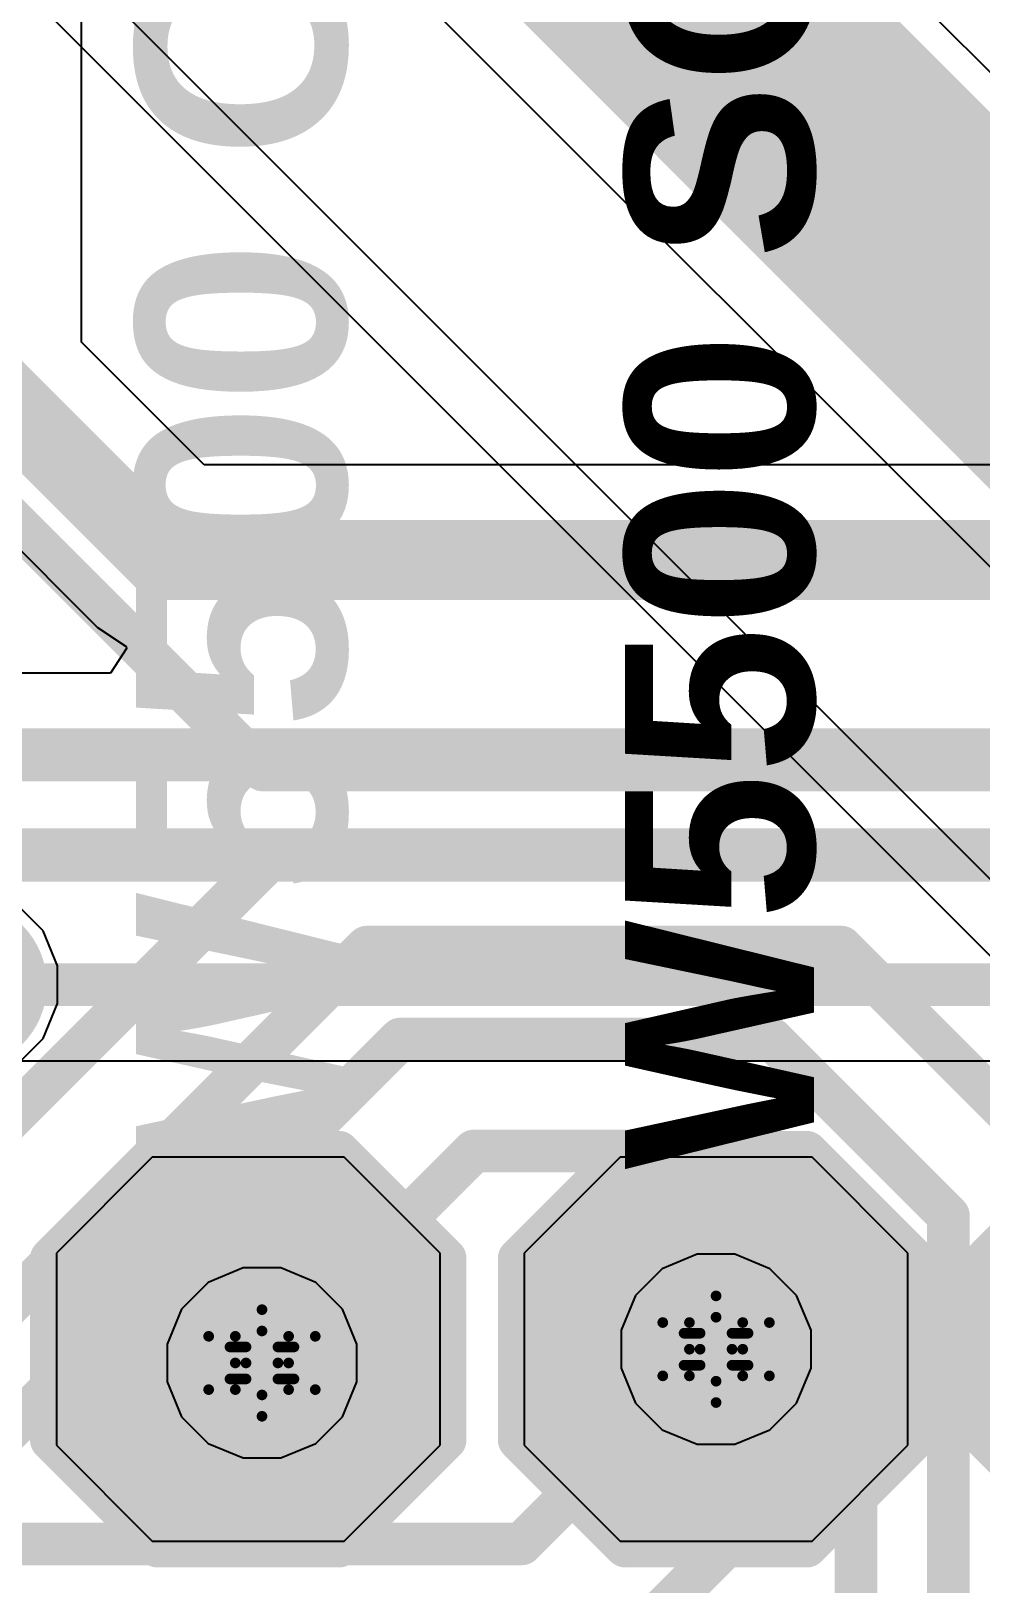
# Model space of a CAD drawing. Header units: inches. Extents: x -2.7 to 10.9, y -2.9 to 7.4.
# Drawn here: x 1.1159 to 1.2941, y 0.547 to 0.8382 of the extents above; entities that cross this region are included whole.
import ezdxf

# ---------------------------------------------------------------- set-up
doc = ezdxf.new("R2010")
doc.units = ezdxf.units.IN
doc.header["$MEASUREMENT"] = 0
for name, color, linetype in [('Board Outline', 216, 'Continuous'), ('Bottom Layer', 5, 'Continuous'), ('Bottom Solder', 6, 'Continuous'), ('Drill Drawing', 1, 'Continuous'), ('Layer 2', 16, 'Continuous'), ('Layer 3', 76, 'Continuous'), ('Top Layer', 1, 'Continuous'), ('Top Overlay', 2, 'Continuous'), ('Top Paste', 8, 'Continuous'), ('Top Solder', 216, 'Continuous'), ('Via Holes', 16, 'Continuous')]:
    doc.layers.add(name, color=color, linetype=linetype)
doc.styles.add('Arial_Bold', font='', dxfattribs={"height": 0.2})
doc.styles.get('Arial_Bold').set_extended_font_data('Arial', bold=True)

# ---------------------------------------------------------------- blocks, each defined once
blk = doc.blocks.new('T__________20')
at = {"layer": 'Top Layer'}
blk.add_hatch(color=1, dxfattribs=at).paths.add_polyline_path([(0.015, 0.03), (-0.015, 0.03), (-0.03, 0.015), (-0.03, -0.015), (-0.015, -0.03), (0.015, -0.03), (0.03, -0.015), (0.03, 0.015)])
at = {"layer": 'Top Paste'}
blk.add_hatch(color=8, dxfattribs=at).paths.add_polyline_path([(0.015, 0.03), (-0.015, 0.03), (-0.03, 0.015), (-0.03, -0.015), (-0.015, -0.03), (0.015, -0.03), (0.03, -0.015), (0.03, 0.015)])
at = {"layer": 'Top Solder'}
blk.add_hatch(color=216, dxfattribs=at).paths.add_polyline_path([(0.017, 0.034), (-0.017, 0.034), (-0.034, 0.017), (-0.034, -0.017), (-0.017, -0.034), (0.017, -0.034), (0.034, -0.017), (0.034, 0.017)])
at = {"layer": 'Top Overlay'}
for points in [[(-0.037, 0.017, 0.00787, 0.00787, 0), (-0.017, 0.037, 0.00787, 0.00787, 0)], [(-0.017, 0.037, 0.00787, 0.00787, 0), (0.017, 0.037, 0.00787, 0.00787, 0)], [(0.017, 0.037, 0.00787, 0.00787, 0), (0.037, 0.017, 0.00787, 0.00787, 0)], [(-0.037, -0.017, 0.00787, 0.00787, 0), (-0.037, 0.017, 0.00787, 0.00787, 0)], [(0.037, -0.017, 0.00787, 0.00787, 0), (0.037, 0.017, 0.00787, 0.00787, 0)], [(-0.037, -0.017, 0.00787, 0.00787, 0), (-0.017, -0.037, 0.00787, 0.00787, 0)], [(0.017, -0.037, 0.00787, 0.00787, 0), (0.037, -0.017, 0.00787, 0.00787, 0)], [(-0.017, -0.037, 0.00787, 0.00787, 0), (0.017, -0.037, 0.00787, 0.00787, 0)]]:
    blk.add_lwpolyline(points, format="xyseb", dxfattribs=at)
for points in [[(-0.01897, 0.037, 0.00394, 0.00394, 1), (-0.01503, 0.037, 0.00394, 0.00394, 1)], [(-0.01897, 0.037, 0.00394, 0.00394, 1), (-0.01503, 0.037, 0.00394, 0.00394, 1)], [(0.01503, 0.037, 0.00394, 0.00394, 1), (0.01897, 0.037, 0.00394, 0.00394, 1)], [(0.01503, 0.037, 0.00394, 0.00394, 1), (0.01897, 0.037, 0.00394, 0.00394, 1)], [(-0.03897, 0.017, 0.00394, 0.00394, 1), (-0.03503, 0.017, 0.00394, 0.00394, 1)], [(-0.03897, 0.017, 0.00394, 0.00394, 1), (-0.03503, 0.017, 0.00394, 0.00394, 1)], [(0.03503, 0.017, 0.00394, 0.00394, 1), (0.03897, 0.017, 0.00394, 0.00394, 1)], [(0.03503, 0.017, 0.00394, 0.00394, 1), (0.03897, 0.017, 0.00394, 0.00394, 1)], [(-0.03897, -0.017, 0.00394, 0.00394, 1), (-0.03503, -0.017, 0.00394, 0.00394, 1)], [(-0.03897, -0.017, 0.00394, 0.00394, 1), (-0.03503, -0.017, 0.00394, 0.00394, 1)], [(0.03503, -0.017, 0.00394, 0.00394, 1), (0.03897, -0.017, 0.00394, 0.00394, 1)], [(0.03503, -0.017, 0.00394, 0.00394, 1), (0.03897, -0.017, 0.00394, 0.00394, 1)], [(-0.01897, -0.037, 0.00394, 0.00394, 1), (-0.01503, -0.037, 0.00394, 0.00394, 1)], [(-0.01897, -0.037, 0.00394, 0.00394, 1), (-0.01503, -0.037, 0.00394, 0.00394, 1)], [(0.01503, -0.037, 0.00394, 0.00394, 1), (0.01897, -0.037, 0.00394, 0.00394, 1)], [(0.01503, -0.037, 0.00394, 0.00394, 1), (0.01897, -0.037, 0.00394, 0.00394, 1)]]:
    blk.add_lwpolyline(points, format="xyseb", close=True, dxfattribs=at)
blk = doc.blocks.new('T__________21')
at = {"layer": 'Top Layer'}
blk.add_hatch(color=1, dxfattribs=at).paths.add_polyline_path([(0.015, 0.03), (-0.015, 0.03), (-0.03, 0.015), (-0.03, -0.015), (-0.015, -0.03), (0.015, -0.03), (0.03, -0.015), (0.03, 0.015)])
at = {"layer": 'Top Paste'}
blk.add_hatch(color=8, dxfattribs=at).paths.add_polyline_path([(0.015, 0.03), (-0.015, 0.03), (-0.03, 0.015), (-0.03, -0.015), (-0.015, -0.03), (0.015, -0.03), (0.03, -0.015), (0.03, 0.015)])
at = {"layer": 'Top Solder'}
blk.add_hatch(color=216, dxfattribs=at).paths.add_polyline_path([(0.017, 0.034), (-0.017, 0.034), (-0.034, 0.017), (-0.034, -0.017), (-0.017, -0.034), (0.017, -0.034), (0.034, -0.017), (0.034, 0.017)])
at = {"layer": 'Top Overlay'}
for points in [[(-0.037, 0.017, 0.00787, 0.00787, 0), (-0.017, 0.037, 0.00787, 0.00787, 0)], [(-0.017, 0.037, 0.00787, 0.00787, 0), (0.017, 0.037, 0.00787, 0.00787, 0)], [(0.017, 0.037, 0.00787, 0.00787, 0), (0.037, 0.017, 0.00787, 0.00787, 0)], [(-0.037, -0.017, 0.00787, 0.00787, 0), (-0.037, 0.017, 0.00787, 0.00787, 0)], [(0.037, -0.017, 0.00787, 0.00787, 0), (0.037, 0.017, 0.00787, 0.00787, 0)], [(-0.037, -0.017, 0.00787, 0.00787, 0), (-0.017, -0.037, 0.00787, 0.00787, 0)], [(0.017, -0.037, 0.00787, 0.00787, 0), (0.037, -0.017, 0.00787, 0.00787, 0)], [(-0.017, -0.037, 0.00787, 0.00787, 0), (0.017, -0.037, 0.00787, 0.00787, 0)]]:
    blk.add_lwpolyline(points, format="xyseb", dxfattribs=at)
for points in [[(-0.01897, 0.037, 0.00394, 0.00394, 1), (-0.01503, 0.037, 0.00394, 0.00394, 1)], [(-0.01897, 0.037, 0.00394, 0.00394, 1), (-0.01503, 0.037, 0.00394, 0.00394, 1)], [(0.01503, 0.037, 0.00394, 0.00394, 1), (0.01897, 0.037, 0.00394, 0.00394, 1)], [(0.01503, 0.037, 0.00394, 0.00394, 1), (0.01897, 0.037, 0.00394, 0.00394, 1)], [(-0.03897, 0.017, 0.00394, 0.00394, 1), (-0.03503, 0.017, 0.00394, 0.00394, 1)], [(-0.03897, 0.017, 0.00394, 0.00394, 1), (-0.03503, 0.017, 0.00394, 0.00394, 1)], [(0.03503, 0.017, 0.00394, 0.00394, 1), (0.03897, 0.017, 0.00394, 0.00394, 1)], [(0.03503, 0.017, 0.00394, 0.00394, 1), (0.03897, 0.017, 0.00394, 0.00394, 1)], [(-0.03897, -0.017, 0.00394, 0.00394, 1), (-0.03503, -0.017, 0.00394, 0.00394, 1)], [(-0.03897, -0.017, 0.00394, 0.00394, 1), (-0.03503, -0.017, 0.00394, 0.00394, 1)], [(0.03503, -0.017, 0.00394, 0.00394, 1), (0.03897, -0.017, 0.00394, 0.00394, 1)], [(0.03503, -0.017, 0.00394, 0.00394, 1), (0.03897, -0.017, 0.00394, 0.00394, 1)], [(-0.01897, -0.037, 0.00394, 0.00394, 1), (-0.01503, -0.037, 0.00394, 0.00394, 1)], [(-0.01897, -0.037, 0.00394, 0.00394, 1), (-0.01503, -0.037, 0.00394, 0.00394, 1)], [(0.01503, -0.037, 0.00394, 0.00394, 1), (0.01897, -0.037, 0.00394, 0.00394, 1)], [(0.01503, -0.037, 0.00394, 0.00394, 1), (0.01897, -0.037, 0.00394, 0.00394, 1)]]:
    blk.add_lwpolyline(points, format="xyseb", close=True, dxfattribs=at)
blk = doc.blocks.new('T__________23')
at = {"layer": 'Top Layer'}
blk.add_hatch(color=1, dxfattribs=at).paths.add_polyline_path([(0.015, 0.03), (-0.015, 0.03), (-0.03, 0.015), (-0.03, -0.015), (-0.015, -0.03), (0.015, -0.03), (0.03, -0.015), (0.03, 0.015)])
at = {"layer": 'Top Paste'}
blk.add_hatch(color=8, dxfattribs=at).paths.add_polyline_path([(0.015, 0.03), (-0.015, 0.03), (-0.03, 0.015), (-0.03, -0.015), (-0.015, -0.03), (0.015, -0.03), (0.03, -0.015), (0.03, 0.015)])
at = {"layer": 'Top Solder'}
blk.add_hatch(color=216, dxfattribs=at).paths.add_polyline_path([(0.017, 0.034), (-0.017, 0.034), (-0.034, 0.017), (-0.034, -0.017), (-0.017, -0.034), (0.017, -0.034), (0.034, -0.017), (0.034, 0.017)])
at = {"layer": 'Top Overlay'}
for points in [[(-0.037, 0.017, 0.00787, 0.00787, 0), (-0.017, 0.037, 0.00787, 0.00787, 0)], [(-0.017, 0.037, 0.00787, 0.00787, 0), (0.017, 0.037, 0.00787, 0.00787, 0)], [(0.017, 0.037, 0.00787, 0.00787, 0), (0.037, 0.017, 0.00787, 0.00787, 0)], [(-0.037, -0.017, 0.00787, 0.00787, 0), (-0.037, 0.017, 0.00787, 0.00787, 0)], [(0.037, -0.017, 0.00787, 0.00787, 0), (0.037, 0.017, 0.00787, 0.00787, 0)], [(-0.037, -0.017, 0.00787, 0.00787, 0), (-0.017, -0.037, 0.00787, 0.00787, 0)], [(0.017, -0.037, 0.00787, 0.00787, 0), (0.037, -0.017, 0.00787, 0.00787, 0)], [(-0.017, -0.037, 0.00787, 0.00787, 0), (0.017, -0.037, 0.00787, 0.00787, 0)]]:
    blk.add_lwpolyline(points, format="xyseb", dxfattribs=at)
for points in [[(-0.01897, 0.037, 0.00394, 0.00394, 1), (-0.01503, 0.037, 0.00394, 0.00394, 1)], [(-0.01897, 0.037, 0.00394, 0.00394, 1), (-0.01503, 0.037, 0.00394, 0.00394, 1)], [(0.01503, 0.037, 0.00394, 0.00394, 1), (0.01897, 0.037, 0.00394, 0.00394, 1)], [(0.01503, 0.037, 0.00394, 0.00394, 1), (0.01897, 0.037, 0.00394, 0.00394, 1)], [(-0.03897, 0.017, 0.00394, 0.00394, 1), (-0.03503, 0.017, 0.00394, 0.00394, 1)], [(-0.03897, 0.017, 0.00394, 0.00394, 1), (-0.03503, 0.017, 0.00394, 0.00394, 1)], [(0.03503, 0.017, 0.00394, 0.00394, 1), (0.03897, 0.017, 0.00394, 0.00394, 1)], [(0.03503, 0.017, 0.00394, 0.00394, 1), (0.03897, 0.017, 0.00394, 0.00394, 1)], [(-0.03897, -0.017, 0.00394, 0.00394, 1), (-0.03503, -0.017, 0.00394, 0.00394, 1)], [(-0.03897, -0.017, 0.00394, 0.00394, 1), (-0.03503, -0.017, 0.00394, 0.00394, 1)], [(0.03503, -0.017, 0.00394, 0.00394, 1), (0.03897, -0.017, 0.00394, 0.00394, 1)], [(0.03503, -0.017, 0.00394, 0.00394, 1), (0.03897, -0.017, 0.00394, 0.00394, 1)], [(-0.01897, -0.037, 0.00394, 0.00394, 1), (-0.01503, -0.037, 0.00394, 0.00394, 1)], [(-0.01897, -0.037, 0.00394, 0.00394, 1), (-0.01503, -0.037, 0.00394, 0.00394, 1)], [(0.01503, -0.037, 0.00394, 0.00394, 1), (0.01897, -0.037, 0.00394, 0.00394, 1)], [(0.01503, -0.037, 0.00394, 0.00394, 1), (0.01897, -0.037, 0.00394, 0.00394, 1)]]:
    blk.add_lwpolyline(points, format="xyseb", close=True, dxfattribs=at)

msp = doc.modelspace()

# ---------------------------------------------------------------- hatches: boundary and pattern name
at = {"layer": 'Bottom Layer'}
h = msp.add_hatch(color=5, dxfattribs=at)
edge = h.paths.add_edge_path()
edge.add_arc((1.15925, 0.58842), 0.01181, 0, 360)
h = msp.add_hatch(color=5, dxfattribs=at)
edge = h.paths.add_edge_path()
edge.add_arc((1.24444, 0.591), 0.01181, 0, 360)
at = {"layer": 'Bottom Solder'}
h = msp.add_hatch(color=6, dxfattribs=at)
edge = h.paths.add_edge_path()
edge.add_arc((1.10309, 0.65935), 0.01581, 0, 360)
h = msp.add_hatch(color=6, dxfattribs=at)
edge = h.paths.add_edge_path()
edge.add_arc((1.24444, 0.591), 0.01581, 0, 360)
h = msp.add_hatch(color=6, dxfattribs=at)
edge = h.paths.add_edge_path()
edge.add_arc((1.15925, 0.58842), 0.01581, 0, 360)
at = {"layer": 'Layer 2'}
h = msp.add_hatch(color=16, dxfattribs=at)
edge = h.paths.add_edge_path()
edge.add_arc((1.15925, 0.58842), 0.01181, 0, 360)
h = msp.add_hatch(color=16, dxfattribs=at)
edge = h.paths.add_edge_path()
edge.add_arc((1.24444, 0.591), 0.01181, 0, 360)
at = {"layer": 'Layer 3'}
h = msp.add_hatch(color=76, dxfattribs=at)
edge = h.paths.add_edge_path()
edge.add_arc((1.15925, 0.58842), 0.01181, 0, 360)
h = msp.add_hatch(color=76, dxfattribs=at)
edge = h.paths.add_edge_path()
edge.add_arc((1.24444, 0.591), 0.01181, 0, 360)
at = {"layer": 'Top Layer'}
h = msp.add_hatch(color=1, dxfattribs=at)
edge = h.paths.add_edge_path()
edge.add_arc((1.15925, 0.58842), 0.01181, 0, 360)
h = msp.add_hatch(color=1, dxfattribs=at)
edge = h.paths.add_edge_path()
edge.add_arc((1.24444, 0.591), 0.01181, 0, 360)
at = {"layer": 'Top Solder'}
h = msp.add_hatch(color=216, dxfattribs=at)
edge = h.paths.add_edge_path()
edge.add_arc((1.10309, 0.65935), 0.01581, 0, 360)
h = msp.add_hatch(color=216, dxfattribs=at)
edge = h.paths.add_edge_path()
edge.add_arc((1.24444, 0.591), 0.01581, 0, 360)
h = msp.add_hatch(color=216, dxfattribs=at)
edge = h.paths.add_edge_path()
edge.add_arc((1.15925, 0.58842), 0.01581, 0, 360)
at = {"layer": 'Via Holes'}
h = msp.add_hatch(color=7, dxfattribs=at)
edge = h.paths.add_edge_path()
edge.add_arc((1.15925, 0.58842), 0.00591, 0, 360)
h = msp.add_hatch(color=7, dxfattribs=at)
edge = h.paths.add_edge_path()
edge.add_arc((1.24444, 0.591), 0.00591, 0, 360)

# ---------------------------------------------------------------- linework, layer by layer
at = {"layer": 'Board Outline'}
msp.add_lwpolyline([(-2.49969, 1.37795, 0.005, 0.005, -0.740599), (2.8433, 0.25075, 0.005, 0.005, 0)], format="xyseb", dxfattribs=at)
at = {"layer": 'Bottom Layer'}
msp.add_line((1.32648, 0.79986), (1.15914, 0.9672), dxfattribs=at)
for points in [[(1.14904, 0.95711, 0.008, 0.008, 0), (1.32057, 0.78558, 0.008, 0.008, 0)], [(1.14161, 0.94271, 0.008, 0.008, 0), (1.31316, 0.77116, 0.008, 0.008, 0)], [(1.13408, 0.92847, 0.008, 0.008, 0), (1.31401, 0.74854, 0.008, 0.008, 0)], [(1.02305, 0.836, 0.008, 0.008, 0), (1.15943, 0.69962, 0.008, 0.008, 0)], [(1.15943, 0.69962, 0.008, 0.008, 0), (1.33222, 0.69962, 0.008, 0.008, 0)], [(1.06889, 0.591, 0.008, 0.008, 0), (1.16109, 0.6832, 0.008, 0.008, 0)], [(1.16109, 0.6832, 0.008, 0.008, 0), (1.321, 0.6832, 0.008, 0.008, 0)], [(1.08164, 0.56909, 0.008, 0.008, 0), (1.17895, 0.66641, 0.008, 0.008, 0)], [(1.17895, 0.66641, 0.008, 0.008, 0), (1.26792, 0.66641, 0.008, 0.008, 0)], [(1.26792, 0.66641, 0.008, 0.008, 0), (1.30434, 0.62998, 0.008, 0.008, 0)], [(1.09055, 0.55449, 0.008, 0.008, 0), (1.18522, 0.64917, 0.008, 0.008, 0)], [(1.18522, 0.64917, 0.008, 0.008, 0), (1.25488, 0.64917, 0.008, 0.008, 0)], [(1.25488, 0.64917, 0.008, 0.008, 0), (1.28804, 0.616, 0.008, 0.008, 0)], [(1.15925, 0.58842, 0.008, 0.008, 0), (1.19902, 0.62818, 0.008, 0.008, 0)], [(1.19902, 0.62818, 0.008, 0.008, 0), (1.24675, 0.62818, 0.008, 0.008, 0)], [(1.24675, 0.62818, 0.008, 0.008, 0), (1.27068, 0.60425, 0.008, 0.008, 0)], [(1.28804, 0.44487, 0.008, 0.008, 0), (1.28804, 0.616, 0.008, 0.008, 0)], [(1.27068, 0.57848, 0.008, 0.008, 0), (1.27068, 0.60425, 0.008, 0.008, 0)], [(1.20794, 0.55449, 0.008, 0.008, 0), (1.24444, 0.591, 0.008, 0.008, 0)], [(1.2321, 0.53989, 0.008, 0.008, 0), (1.27068, 0.57848, 0.008, 0.008, 0)], [(1.27068, 0.45068, 0.008, 0.008, 0), (1.27068, 0.57848, 0.008, 0.008, 0)], [(1.09055, 0.55449, 0.008, 0.008, 0), (1.20794, 0.55449, 0.008, 0.008, 0)]]:
    msp.add_lwpolyline(points, format="xyseb", dxfattribs=at)
for points in [[(1.15743, 0.69962, 0.004, 0.004, 1), (1.16143, 0.69962, 0.004, 0.004, 1)], [(1.15743, 0.69962, 0.004, 0.004, 1), (1.16143, 0.69962, 0.004, 0.004, 1)], [(1.15909, 0.6832, 0.004, 0.004, 1), (1.16309, 0.6832, 0.004, 0.004, 1)], [(1.15909, 0.6832, 0.004, 0.004, 1), (1.16309, 0.6832, 0.004, 0.004, 1)], [(1.17695, 0.66641, 0.004, 0.004, 1), (1.18095, 0.66641, 0.004, 0.004, 1)], [(1.17695, 0.66641, 0.004, 0.004, 1), (1.18095, 0.66641, 0.004, 0.004, 1)], [(1.26592, 0.66641, 0.004, 0.004, 1), (1.26992, 0.66641, 0.004, 0.004, 1)], [(1.26592, 0.66641, 0.004, 0.004, 1), (1.26992, 0.66641, 0.004, 0.004, 1)], [(1.18322, 0.64917, 0.004, 0.004, 1), (1.18722, 0.64917, 0.004, 0.004, 1)], [(1.18322, 0.64917, 0.004, 0.004, 1), (1.18722, 0.64917, 0.004, 0.004, 1)], [(1.25288, 0.64917, 0.004, 0.004, 1), (1.25688, 0.64917, 0.004, 0.004, 1)], [(1.25288, 0.64917, 0.004, 0.004, 1), (1.25688, 0.64917, 0.004, 0.004, 1)], [(1.19702, 0.62818, 0.004, 0.004, 1), (1.20102, 0.62818, 0.004, 0.004, 1)], [(1.19702, 0.62818, 0.004, 0.004, 1), (1.20102, 0.62818, 0.004, 0.004, 1)], [(1.24475, 0.62818, 0.004, 0.004, 1), (1.24875, 0.62818, 0.004, 0.004, 1)], [(1.24475, 0.62818, 0.004, 0.004, 1), (1.24875, 0.62818, 0.004, 0.004, 1)], [(1.28604, 0.616, 0.004, 0.004, 1), (1.29004, 0.616, 0.004, 0.004, 1)], [(1.28604, 0.616, 0.004, 0.004, 1), (1.29004, 0.616, 0.004, 0.004, 1)], [(1.26868, 0.60425, 0.004, 0.004, 1), (1.27268, 0.60425, 0.004, 0.004, 1)], [(1.26868, 0.60425, 0.004, 0.004, 1), (1.27268, 0.60425, 0.004, 0.004, 1)], [(1.24244, 0.591, 0.004, 0.004, 1), (1.24644, 0.591, 0.004, 0.004, 1)], [(1.15725, 0.58842, 0.004, 0.004, 1), (1.16125, 0.58842, 0.004, 0.004, 1)], [(1.26868, 0.57848, 0.004, 0.004, 1), (1.27268, 0.57848, 0.004, 0.004, 1)], [(1.26868, 0.57848, 0.004, 0.004, 1), (1.27268, 0.57848, 0.004, 0.004, 1)], [(1.26868, 0.57848, 0.004, 0.004, 1), (1.27268, 0.57848, 0.004, 0.004, 1)], [(1.20594, 0.55449, 0.004, 0.004, 1), (1.20994, 0.55449, 0.004, 0.004, 1)], [(1.20594, 0.55449, 0.004, 0.004, 1), (1.20994, 0.55449, 0.004, 0.004, 1)]]:
    msp.add_lwpolyline(points, format="xyseb", close=True, dxfattribs=at)
at = {"layer": 'Drill Drawing'}
for points in [[(1.23944, 0.596, 0.002, 0.002, 0), (1.24444, 0.601, 0.002, 0.002, 0)], [(1.24444, 0.601, 0.002, 0.002, 0), (1.24944, 0.596, 0.002, 0.002, 0)], [(1.15425, 0.59342, 0.002, 0.002, 0), (1.15925, 0.59842, 0.002, 0.002, 0)], [(1.15925, 0.59842, 0.002, 0.002, 0), (1.16425, 0.59342, 0.002, 0.002, 0)], [(1.24144, 0.594, 0.002, 0.002, 0), (1.24444, 0.597, 0.002, 0.002, 0)], [(1.24444, 0.597, 0.002, 0.002, 0), (1.24744, 0.594, 0.002, 0.002, 0)], [(1.14925, 0.59342, 0.002, 0.002, 0), (1.15425, 0.58842, 0.002, 0.002, 0)], [(1.14925, 0.59342, 0.002, 0.002, 0), (1.15425, 0.59342, 0.002, 0.002, 0)], [(1.15625, 0.59142, 0.002, 0.002, 0), (1.15925, 0.59442, 0.002, 0.002, 0)], [(1.15925, 0.59442, 0.002, 0.002, 0), (1.16225, 0.59142, 0.002, 0.002, 0)], [(1.16425, 0.59342, 0.002, 0.002, 0), (1.16925, 0.59342, 0.002, 0.002, 0)], [(1.16425, 0.58842, 0.002, 0.002, 0), (1.16925, 0.59342, 0.002, 0.002, 0)], [(1.23444, 0.596, 0.002, 0.002, 0), (1.23944, 0.591, 0.002, 0.002, 0)], [(1.23444, 0.596, 0.002, 0.002, 0), (1.23944, 0.596, 0.002, 0.002, 0)], [(1.23844, 0.594, 0.002, 0.002, 0), (1.24144, 0.591, 0.002, 0.002, 0)], [(1.23844, 0.594, 0.002, 0.002, 0), (1.24144, 0.594, 0.002, 0.002, 0)], [(1.24744, 0.594, 0.002, 0.002, 0), (1.25044, 0.594, 0.002, 0.002, 0)], [(1.24744, 0.591, 0.002, 0.002, 0), (1.25044, 0.594, 0.002, 0.002, 0)], [(1.24944, 0.596, 0.002, 0.002, 0), (1.25444, 0.596, 0.002, 0.002, 0)], [(1.24944, 0.591, 0.002, 0.002, 0), (1.25444, 0.596, 0.002, 0.002, 0)], [(1.15325, 0.59142, 0.002, 0.002, 0), (1.15625, 0.58842, 0.002, 0.002, 0)], [(1.15325, 0.59142, 0.002, 0.002, 0), (1.15625, 0.59142, 0.002, 0.002, 0)], [(1.16225, 0.59142, 0.002, 0.002, 0), (1.16525, 0.59142, 0.002, 0.002, 0)], [(1.16225, 0.58842, 0.002, 0.002, 0), (1.16525, 0.59142, 0.002, 0.002, 0)], [(1.23444, 0.586, 0.002, 0.002, 0), (1.23944, 0.591, 0.002, 0.002, 0)], [(1.23844, 0.588, 0.002, 0.002, 0), (1.24144, 0.591, 0.002, 0.002, 0)], [(1.24744, 0.591, 0.002, 0.002, 0), (1.25044, 0.588, 0.002, 0.002, 0)], [(1.24944, 0.591, 0.002, 0.002, 0), (1.25444, 0.586, 0.002, 0.002, 0)], [(1.14925, 0.58342, 0.002, 0.002, 0), (1.15425, 0.58842, 0.002, 0.002, 0)], [(1.15325, 0.58542, 0.002, 0.002, 0), (1.15625, 0.58842, 0.002, 0.002, 0)], [(1.16225, 0.58842, 0.002, 0.002, 0), (1.16525, 0.58542, 0.002, 0.002, 0)], [(1.16425, 0.58842, 0.002, 0.002, 0), (1.16925, 0.58342, 0.002, 0.002, 0)], [(1.23844, 0.588, 0.002, 0.002, 0), (1.24144, 0.588, 0.002, 0.002, 0)], [(1.24144, 0.588, 0.002, 0.002, 0), (1.24444, 0.585, 0.002, 0.002, 0)], [(1.24444, 0.585, 0.002, 0.002, 0), (1.24744, 0.588, 0.002, 0.002, 0)], [(1.24744, 0.588, 0.002, 0.002, 0), (1.25044, 0.588, 0.002, 0.002, 0)], [(1.15325, 0.58542, 0.002, 0.002, 0), (1.15625, 0.58542, 0.002, 0.002, 0)], [(1.15625, 0.58542, 0.002, 0.002, 0), (1.15925, 0.58242, 0.002, 0.002, 0)], [(1.15925, 0.58242, 0.002, 0.002, 0), (1.16225, 0.58542, 0.002, 0.002, 0)], [(1.16225, 0.58542, 0.002, 0.002, 0), (1.16525, 0.58542, 0.002, 0.002, 0)], [(1.23444, 0.586, 0.002, 0.002, 0), (1.23944, 0.586, 0.002, 0.002, 0)], [(1.23944, 0.586, 0.002, 0.002, 0), (1.24444, 0.581, 0.002, 0.002, 0)], [(1.24444, 0.581, 0.002, 0.002, 0), (1.24944, 0.586, 0.002, 0.002, 0)], [(1.24944, 0.586, 0.002, 0.002, 0), (1.25444, 0.586, 0.002, 0.002, 0)], [(1.14925, 0.58342, 0.002, 0.002, 0), (1.15425, 0.58342, 0.002, 0.002, 0)], [(1.15425, 0.58342, 0.002, 0.002, 0), (1.15925, 0.57842, 0.002, 0.002, 0)], [(1.15925, 0.57842, 0.002, 0.002, 0), (1.16425, 0.58342, 0.002, 0.002, 0)], [(1.16425, 0.58342, 0.002, 0.002, 0), (1.16925, 0.58342, 0.002, 0.002, 0)]]:
    msp.add_lwpolyline(points, format="xyseb", dxfattribs=at)
for points in [[(1.24394, 0.601, 0.001, 0.001, 1), (1.24494, 0.601, 0.001, 0.001, 1)], [(1.24394, 0.601, 0.001, 0.001, 1), (1.24494, 0.601, 0.001, 0.001, 1)], [(1.15875, 0.59842, 0.001, 0.001, 1), (1.15975, 0.59842, 0.001, 0.001, 1)], [(1.15875, 0.59842, 0.001, 0.001, 1), (1.15975, 0.59842, 0.001, 0.001, 1)], [(1.24394, 0.597, 0.001, 0.001, 1), (1.24494, 0.597, 0.001, 0.001, 1)], [(1.24394, 0.597, 0.001, 0.001, 1), (1.24494, 0.597, 0.001, 0.001, 1)], [(1.14875, 0.59342, 0.001, 0.001, 1), (1.14975, 0.59342, 0.001, 0.001, 1)], [(1.14875, 0.59342, 0.001, 0.001, 1), (1.14975, 0.59342, 0.001, 0.001, 1)], [(1.15375, 0.59342, 0.001, 0.001, 1), (1.15475, 0.59342, 0.001, 0.001, 1)], [(1.15375, 0.59342, 0.001, 0.001, 1), (1.15475, 0.59342, 0.001, 0.001, 1)], [(1.15875, 0.59442, 0.001, 0.001, 1), (1.15975, 0.59442, 0.001, 0.001, 1)], [(1.15875, 0.59442, 0.001, 0.001, 1), (1.15975, 0.59442, 0.001, 0.001, 1)], [(1.16375, 0.59342, 0.001, 0.001, 1), (1.16475, 0.59342, 0.001, 0.001, 1)], [(1.16375, 0.59342, 0.001, 0.001, 1), (1.16475, 0.59342, 0.001, 0.001, 1)], [(1.16875, 0.59342, 0.001, 0.001, 1), (1.16975, 0.59342, 0.001, 0.001, 1)], [(1.16875, 0.59342, 0.001, 0.001, 1), (1.16975, 0.59342, 0.001, 0.001, 1)], [(1.23394, 0.596, 0.001, 0.001, 1), (1.23494, 0.596, 0.001, 0.001, 1)], [(1.23394, 0.596, 0.001, 0.001, 1), (1.23494, 0.596, 0.001, 0.001, 1)], [(1.23794, 0.594, 0.001, 0.001, 1), (1.23894, 0.594, 0.001, 0.001, 1)], [(1.23794, 0.594, 0.001, 0.001, 1), (1.23894, 0.594, 0.001, 0.001, 1)], [(1.23894, 0.596, 0.001, 0.001, 1), (1.23994, 0.596, 0.001, 0.001, 1)], [(1.23894, 0.596, 0.001, 0.001, 1), (1.23994, 0.596, 0.001, 0.001, 1)], [(1.24094, 0.594, 0.001, 0.001, 1), (1.24194, 0.594, 0.001, 0.001, 1)], [(1.24094, 0.594, 0.001, 0.001, 1), (1.24194, 0.594, 0.001, 0.001, 1)], [(1.24694, 0.594, 0.001, 0.001, 1), (1.24794, 0.594, 0.001, 0.001, 1)], [(1.24694, 0.594, 0.001, 0.001, 1), (1.24794, 0.594, 0.001, 0.001, 1)], [(1.24894, 0.596, 0.001, 0.001, 1), (1.24994, 0.596, 0.001, 0.001, 1)], [(1.24894, 0.596, 0.001, 0.001, 1), (1.24994, 0.596, 0.001, 0.001, 1)], [(1.24994, 0.594, 0.001, 0.001, 1), (1.25094, 0.594, 0.001, 0.001, 1)], [(1.24994, 0.594, 0.001, 0.001, 1), (1.25094, 0.594, 0.001, 0.001, 1)], [(1.25394, 0.596, 0.001, 0.001, 1), (1.25494, 0.596, 0.001, 0.001, 1)], [(1.25394, 0.596, 0.001, 0.001, 1), (1.25494, 0.596, 0.001, 0.001, 1)], [(1.15275, 0.59142, 0.001, 0.001, 1), (1.15375, 0.59142, 0.001, 0.001, 1)], [(1.15275, 0.59142, 0.001, 0.001, 1), (1.15375, 0.59142, 0.001, 0.001, 1)], [(1.15575, 0.59142, 0.001, 0.001, 1), (1.15675, 0.59142, 0.001, 0.001, 1)], [(1.15575, 0.59142, 0.001, 0.001, 1), (1.15675, 0.59142, 0.001, 0.001, 1)], [(1.16175, 0.59142, 0.001, 0.001, 1), (1.16275, 0.59142, 0.001, 0.001, 1)], [(1.16175, 0.59142, 0.001, 0.001, 1), (1.16275, 0.59142, 0.001, 0.001, 1)], [(1.16475, 0.59142, 0.001, 0.001, 1), (1.16575, 0.59142, 0.001, 0.001, 1)], [(1.16475, 0.59142, 0.001, 0.001, 1), (1.16575, 0.59142, 0.001, 0.001, 1)], [(1.23894, 0.591, 0.001, 0.001, 1), (1.23994, 0.591, 0.001, 0.001, 1)], [(1.23894, 0.591, 0.001, 0.001, 1), (1.23994, 0.591, 0.001, 0.001, 1)], [(1.24094, 0.591, 0.001, 0.001, 1), (1.24194, 0.591, 0.001, 0.001, 1)], [(1.24094, 0.591, 0.001, 0.001, 1), (1.24194, 0.591, 0.001, 0.001, 1)], [(1.24694, 0.591, 0.001, 0.001, 1), (1.24794, 0.591, 0.001, 0.001, 1)], [(1.24694, 0.591, 0.001, 0.001, 1), (1.24794, 0.591, 0.001, 0.001, 1)], [(1.24894, 0.591, 0.001, 0.001, 1), (1.24994, 0.591, 0.001, 0.001, 1)], [(1.24894, 0.591, 0.001, 0.001, 1), (1.24994, 0.591, 0.001, 0.001, 1)], [(1.15375, 0.58842, 0.001, 0.001, 1), (1.15475, 0.58842, 0.001, 0.001, 1)], [(1.15375, 0.58842, 0.001, 0.001, 1), (1.15475, 0.58842, 0.001, 0.001, 1)], [(1.15575, 0.58842, 0.001, 0.001, 1), (1.15675, 0.58842, 0.001, 0.001, 1)], [(1.15575, 0.58842, 0.001, 0.001, 1), (1.15675, 0.58842, 0.001, 0.001, 1)], [(1.16175, 0.58842, 0.001, 0.001, 1), (1.16275, 0.58842, 0.001, 0.001, 1)], [(1.16175, 0.58842, 0.001, 0.001, 1), (1.16275, 0.58842, 0.001, 0.001, 1)], [(1.16375, 0.58842, 0.001, 0.001, 1), (1.16475, 0.58842, 0.001, 0.001, 1)], [(1.16375, 0.58842, 0.001, 0.001, 1), (1.16475, 0.58842, 0.001, 0.001, 1)], [(1.23794, 0.588, 0.001, 0.001, 1), (1.23894, 0.588, 0.001, 0.001, 1)], [(1.23794, 0.588, 0.001, 0.001, 1), (1.23894, 0.588, 0.001, 0.001, 1)], [(1.24094, 0.588, 0.001, 0.001, 1), (1.24194, 0.588, 0.001, 0.001, 1)], [(1.24094, 0.588, 0.001, 0.001, 1), (1.24194, 0.588, 0.001, 0.001, 1)], [(1.24694, 0.588, 0.001, 0.001, 1), (1.24794, 0.588, 0.001, 0.001, 1)], [(1.24694, 0.588, 0.001, 0.001, 1), (1.24794, 0.588, 0.001, 0.001, 1)], [(1.24994, 0.588, 0.001, 0.001, 1), (1.25094, 0.588, 0.001, 0.001, 1)], [(1.24994, 0.588, 0.001, 0.001, 1), (1.25094, 0.588, 0.001, 0.001, 1)], [(1.15275, 0.58542, 0.001, 0.001, 1), (1.15375, 0.58542, 0.001, 0.001, 1)], [(1.15275, 0.58542, 0.001, 0.001, 1), (1.15375, 0.58542, 0.001, 0.001, 1)], [(1.15575, 0.58542, 0.001, 0.001, 1), (1.15675, 0.58542, 0.001, 0.001, 1)], [(1.15575, 0.58542, 0.001, 0.001, 1), (1.15675, 0.58542, 0.001, 0.001, 1)], [(1.16175, 0.58542, 0.001, 0.001, 1), (1.16275, 0.58542, 0.001, 0.001, 1)], [(1.16175, 0.58542, 0.001, 0.001, 1), (1.16275, 0.58542, 0.001, 0.001, 1)], [(1.16475, 0.58542, 0.001, 0.001, 1), (1.16575, 0.58542, 0.001, 0.001, 1)], [(1.16475, 0.58542, 0.001, 0.001, 1), (1.16575, 0.58542, 0.001, 0.001, 1)], [(1.23394, 0.586, 0.001, 0.001, 1), (1.23494, 0.586, 0.001, 0.001, 1)], [(1.23394, 0.586, 0.001, 0.001, 1), (1.23494, 0.586, 0.001, 0.001, 1)], [(1.23894, 0.586, 0.001, 0.001, 1), (1.23994, 0.586, 0.001, 0.001, 1)], [(1.23894, 0.586, 0.001, 0.001, 1), (1.23994, 0.586, 0.001, 0.001, 1)], [(1.24394, 0.585, 0.001, 0.001, 1), (1.24494, 0.585, 0.001, 0.001, 1)], [(1.24394, 0.585, 0.001, 0.001, 1), (1.24494, 0.585, 0.001, 0.001, 1)], [(1.24894, 0.586, 0.001, 0.001, 1), (1.24994, 0.586, 0.001, 0.001, 1)], [(1.24894, 0.586, 0.001, 0.001, 1), (1.24994, 0.586, 0.001, 0.001, 1)], [(1.25394, 0.586, 0.001, 0.001, 1), (1.25494, 0.586, 0.001, 0.001, 1)], [(1.25394, 0.586, 0.001, 0.001, 1), (1.25494, 0.586, 0.001, 0.001, 1)], [(1.14875, 0.58342, 0.001, 0.001, 1), (1.14975, 0.58342, 0.001, 0.001, 1)], [(1.14875, 0.58342, 0.001, 0.001, 1), (1.14975, 0.58342, 0.001, 0.001, 1)], [(1.15375, 0.58342, 0.001, 0.001, 1), (1.15475, 0.58342, 0.001, 0.001, 1)], [(1.15375, 0.58342, 0.001, 0.001, 1), (1.15475, 0.58342, 0.001, 0.001, 1)], [(1.15875, 0.58242, 0.001, 0.001, 1), (1.15975, 0.58242, 0.001, 0.001, 1)], [(1.15875, 0.58242, 0.001, 0.001, 1), (1.15975, 0.58242, 0.001, 0.001, 1)], [(1.16375, 0.58342, 0.001, 0.001, 1), (1.16475, 0.58342, 0.001, 0.001, 1)], [(1.16375, 0.58342, 0.001, 0.001, 1), (1.16475, 0.58342, 0.001, 0.001, 1)], [(1.16875, 0.58342, 0.001, 0.001, 1), (1.16975, 0.58342, 0.001, 0.001, 1)], [(1.16875, 0.58342, 0.001, 0.001, 1), (1.16975, 0.58342, 0.001, 0.001, 1)], [(1.24394, 0.581, 0.001, 0.001, 1), (1.24494, 0.581, 0.001, 0.001, 1)], [(1.24394, 0.581, 0.001, 0.001, 1), (1.24494, 0.581, 0.001, 0.001, 1)], [(1.15875, 0.57842, 0.001, 0.001, 1), (1.15975, 0.57842, 0.001, 0.001, 1)], [(1.15875, 0.57842, 0.001, 0.001, 1), (1.15975, 0.57842, 0.001, 0.001, 1)]]:
    msp.add_lwpolyline(points, format="xyseb", close=True, dxfattribs=at)
at = {"layer": 'Layer 2'}
for p, q in [((1.15794, 0.87562), (1.36786, 0.66571)), ((1.11819, 0.66944), (1.11318, 0.67445)), ((1.1209, 0.66289), (1.11819, 0.66944)), ((1.1209, 0.65581), (1.1209, 0.66289)), ((1.11819, 0.64926), (1.1209, 0.65581)), ((1.11318, 0.64425), (1.11819, 0.64926)), ((1.2409, 0.60881), (1.23435, 0.6061)), ((1.24799, 0.60881), (1.2409, 0.60881)), ((1.25453, 0.6061), (1.24799, 0.60881)), ((1.15571, 0.60623), (1.14916, 0.60352)), ((1.16279, 0.60623), (1.15571, 0.60623)), ((1.16934, 0.60352), (1.16279, 0.60623)), ((1.23435, 0.6061), (1.22934, 0.60109)), ((1.25954, 0.60109), (1.25453, 0.6061)), ((1.14916, 0.60352), (1.14415, 0.5985)), ((1.17435, 0.5985), (1.16934, 0.60352)), ((1.22934, 0.60109), (1.22663, 0.59454)), ((1.26225, 0.59454), (1.25954, 0.60109)), ((1.14415, 0.5985), (1.14144, 0.59196)), ((1.17706, 0.59196), (1.17435, 0.5985)), ((1.22663, 0.59454), (1.22663, 0.58746)), ((1.26225, 0.58746), (1.26225, 0.59454)), ((1.14144, 0.59196), (1.14144, 0.58487)), ((1.17706, 0.58487), (1.17706, 0.59196)), ((1.22663, 0.58746), (1.22934, 0.58091)), ((1.25954, 0.58091), (1.26225, 0.58746)), ((1.14144, 0.58487), (1.14415, 0.57833)), ((1.17435, 0.57833), (1.17706, 0.58487)), ((1.22934, 0.58091), (1.23435, 0.5759)), ((1.25453, 0.5759), (1.25954, 0.58091)), ((1.14415, 0.57833), (1.14916, 0.57332)), ((1.16934, 0.57332), (1.17435, 0.57833)), ((1.23435, 0.5759), (1.2409, 0.57319)), ((1.24799, 0.57319), (1.25453, 0.5759)), ((1.14916, 0.57332), (1.15571, 0.5706)), ((1.16279, 0.5706), (1.16934, 0.57332)), ((1.2409, 0.57319), (1.24799, 0.57319)), ((1.15571, 0.5706), (1.16279, 0.5706))]:
    msp.add_line(p, q, dxfattribs=at)
msp.add_lwpolyline([(1.06517, 1.01832, 0.05, 0.05, 0), (1.39282, 0.69067, 0.05, 0.05, 0)], format="xyseb", dxfattribs=at)
at = {"layer": 'Layer 3'}
for p, q in [((1.462, 0.513), (0.973, 1.002)), ((0.96579, 0.99479), (1.4518, 0.50878)), ((1.11819, 0.66944), (1.11318, 0.67445)), ((1.1209, 0.66289), (1.11819, 0.66944)), ((1.1209, 0.65581), (1.1209, 0.66289)), ((1.11819, 0.64926), (1.1209, 0.65581)), ((1.11318, 0.64425), (1.11819, 0.64926)), ((1.2409, 0.60881), (1.23435, 0.6061)), ((1.24799, 0.60881), (1.2409, 0.60881)), ((1.25453, 0.6061), (1.24799, 0.60881)), ((1.15571, 0.60623), (1.14916, 0.60352)), ((1.16279, 0.60623), (1.15571, 0.60623)), ((1.16934, 0.60352), (1.16279, 0.60623)), ((1.23435, 0.6061), (1.22934, 0.60109)), ((1.25954, 0.60109), (1.25453, 0.6061)), ((1.14916, 0.60352), (1.14415, 0.5985)), ((1.17435, 0.5985), (1.16934, 0.60352)), ((1.22934, 0.60109), (1.22663, 0.59454)), ((1.26225, 0.59454), (1.25954, 0.60109)), ((1.14415, 0.5985), (1.14144, 0.59196)), ((1.17706, 0.59196), (1.17435, 0.5985)), ((1.22663, 0.59454), (1.22663, 0.58746)), ((1.26225, 0.58746), (1.26225, 0.59454)), ((1.14144, 0.59196), (1.14144, 0.58487)), ((1.17706, 0.58487), (1.17706, 0.59196)), ((1.22663, 0.58746), (1.22934, 0.58091)), ((1.25954, 0.58091), (1.26225, 0.58746)), ((1.14144, 0.58487), (1.14415, 0.57833)), ((1.17435, 0.57833), (1.17706, 0.58487)), ((1.22934, 0.58091), (1.23435, 0.5759)), ((1.25453, 0.5759), (1.25954, 0.58091)), ((1.14415, 0.57833), (1.14916, 0.57332)), ((1.16934, 0.57332), (1.17435, 0.57833)), ((1.23435, 0.5759), (1.2409, 0.57319)), ((1.24799, 0.57319), (1.25453, 0.5759)), ((1.14916, 0.57332), (1.15571, 0.5706)), ((1.16279, 0.5706), (1.16934, 0.57332)), ((1.2409, 0.57319), (1.24799, 0.57319)), ((1.15571, 0.5706), (1.16279, 0.5706))]:
    msp.add_line(p, q, dxfattribs=at)
at = {"layer": 'Top Layer'}
for p, q in [((1.12539, 0.77985), (1.12539, 0.84718)), ((1.14839, 0.75684), (1.12539, 0.77985)), ((1.09493, 0.75984), (1.12838, 0.72638)), ((1.51658, 0.75684), (1.14839, 0.75684)), ((1.12838, 0.72638), (1.1338, 0.72276)), ((1.13385, 0.7224), (1.1308, 0.71776)), ((1.1338, 0.72276), (1.13385, 0.7224)), ((1.1308, 0.71776), (0.91702, 0.71776)), ((1.114, 0.64507), (1.45322, 0.64507)), ((1.13867, 0.627), (1.12067, 0.609)), ((1.17467, 0.627), (1.13867, 0.627)), ((1.19267, 0.609), (1.17467, 0.627)), ((1.22644, 0.627), (1.20844, 0.609)), ((1.26244, 0.627), (1.22644, 0.627)), ((1.28044, 0.609), (1.26244, 0.627)), ((1.12067, 0.609), (1.12067, 0.573)), ((1.19267, 0.573), (1.19267, 0.609)), ((1.20844, 0.609), (1.20844, 0.573)), ((1.28044, 0.573), (1.28044, 0.609)), ((1.12067, 0.573), (1.13867, 0.555)), ((1.17467, 0.555), (1.19267, 0.573)), ((1.20844, 0.573), (1.22644, 0.555)), ((1.26244, 0.555), (1.28044, 0.573)), ((1.13867, 0.555), (1.17467, 0.555)), ((1.22644, 0.555), (1.26244, 0.555))]:
    msp.add_line(p, q, dxfattribs=at)
for points in [[(1.10754, 0.77246, 0.015, 0.015, 0), (1.141, 0.739, 0.015, 0.015, 0)], [(1.141, 0.739, 0.015, 0.015, 0), (1.51658, 0.739, 0.015, 0.015, 0)], [(0.91702, 0.70247, 0.01, 0.01, 0), (1.48147, 0.70247, 0.01, 0.01, 0)], [(0.92988, 0.68368, 0.01, 0.01, 0), (1.47075, 0.68368, 0.01, 0.01, 0)], [(1.10309, 0.65935, 0.008, 0.008, 0), (1.45914, 0.65935, 0.008, 0.008, 0)]]:
    msp.add_lwpolyline(points, format="xyseb", dxfattribs=at)
msp.add_lwpolyline([(1.13725, 0.739, 0.0075, 0.0075, 1), (1.14475, 0.739, 0.0075, 0.0075, 1)], format="xyseb", close=True, dxfattribs=at)
msp.add_lwpolyline([(1.13725, 0.739, 0.0075, 0.0075, 1), (1.14475, 0.739, 0.0075, 0.0075, 1)], format="xyseb", close=True, dxfattribs=at)

# ---------------------------------------------------------------- block references
for name, p in [('T__________21', (1.15667, 0.591)), ('T__________20', (1.24444, 0.591)), ('T__________23', (1.33222, 0.591))]:
    msp.add_blockref(name, p)

# ---------------------------------------------------------------- texts
at = {"layer": 'Top Overlay', "style": 'Arial_Bold'}
for s, height, p in [('W5500 SCLK', 0.035433, (1.26281, 0.62473)), ('W5500 CS', 0.03937, (1.17499, 0.62473))]:
    msp.add_text(s, height=height, rotation=90, dxfattribs=at).set_placement(p)

doc.saveas('drawing.dxf')
